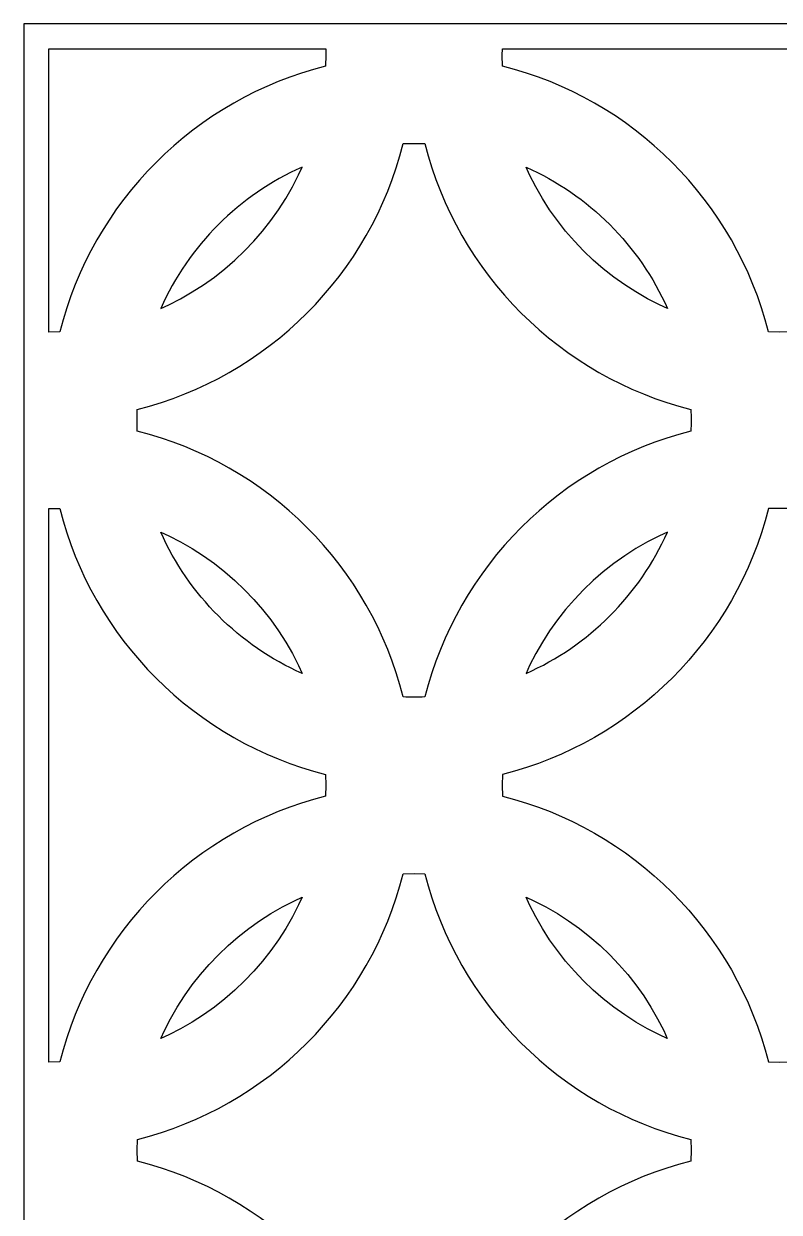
# Model space of a CAD drawing. Header units: centimetres. Extents: x 1.5 to 6.4, y -9 to 9.
# Drawn here: x 1.501 to 3.955, y 5.138 to 9.001 of the extents above; entities that cross this region are included whole.
import ezdxf

# ---------------------------------------------------------------- set-up
doc = ezdxf.new("R2010")
doc.units = ezdxf.units.CM
doc.header["$MEASUREMENT"] = 0
doc.layers.add('layer 1', color=7, linetype='Continuous')

msp = doc.modelspace()

# ---------------------------------------------------------------- linework, layer by layer
at = {"layer": 'layer 1', "color": 250}
for points, knots in [([(1.50052, 9.00077), (1.50052, 9.00077), (6.40987, 9.00077), (6.40987, 9.00077), (6.40987, 9.00077), (6.40987, 9.00077), (6.40987, -9.00021), (6.40987, -9.00021), (6.40987, -9.00021), (6.40987, -9.00021), (1.50052, -9.00021), (1.50052, -9.00021), (1.50052, -9.00021), (1.50052, -9.00021), (1.50052, 9.00077), (1.50052, 9.00077)], [0, 0, 0, 0, 0.2, 0.2, 0.2, 0.2, 0.4, 0.4, 0.4, 0.4, 0.6, 0.6, 0.6, 0.6, 1, 1, 1, 1]), ([(1.58234, 7.99853), (1.58234, 7.99853), (1.61771, 7.99943), (1.61771, 7.99943), (1.61771, 7.99943), (1.72371, 8.42272), (2.05809, 8.75713), (2.4814, 8.86311), (2.4814, 8.86311), (2.4814, 8.86311), (2.4823, 8.89849), (2.4823, 8.89849), (2.4823, 8.89849), (2.4823, 8.89849), (2.48178, 8.91895), (2.48178, 8.91895), (2.48178, 8.91895), (2.48178, 8.91895), (1.58234, 8.91895), (1.58234, 8.91895), (1.58234, 8.91895), (1.58234, 8.91895), (1.58234, 7.99853), (1.58234, 7.99853)], [0, 0, 0, 0, 0.1428571, 0.1428571, 0.1428571, 0.1428571, 0.2857143, 0.2857143, 0.2857143, 0.2857143, 0.4285714, 0.4285714, 0.4285714, 0.4285714, 0.5714286, 0.5714286, 0.5714286, 0.5714286, 0.7142857, 0.7142857, 0.7142857, 0.7142857, 1, 1, 1, 1]), ([(3.05576, 8.91895), (3.05576, 8.91895), (3.05524, 8.89849), (3.05524, 8.89849), (3.05524, 8.89849), (3.05524, 8.89849), (3.05614, 8.86311), (3.05614, 8.86311), (3.05614, 8.86311), (3.47945, 8.75713), (3.81384, 8.42272), (3.91983, 7.99943), (3.91983, 7.99943), (3.91983, 7.99943), (3.9552, 7.99853), (3.9552, 7.99853), (3.9552, 7.99853), (3.9552, 7.99853), (3.99057, 7.99943), (3.99057, 7.99943), (3.99057, 7.99943), (4.09655, 8.42274), (4.43096, 8.75712), (4.85425, 8.86311), (4.85425, 8.86311), (4.85425, 8.86311), (4.85515, 8.89849), (4.85515, 8.89849), (4.85515, 8.89849), (4.85515, 8.89849), (4.85463, 8.91895), (4.85463, 8.91895), (4.85463, 8.91895), (4.85463, 8.91895), (3.05576, 8.91895), (3.05576, 8.91895)], [0, 0, 0, 0, 0.1, 0.1, 0.1, 0.1, 0.2, 0.2, 0.2, 0.2, 0.3, 0.3, 0.3, 0.3, 0.4, 0.4, 0.4, 0.4, 0.5, 0.5, 0.5, 0.5, 0.6, 0.6, 0.6, 0.6, 0.7, 0.7, 0.7, 0.7, 0.8, 0.8, 0.8, 0.8, 1, 1, 1, 1]), ([(2.73346, 8.61135), (2.62752, 8.18785), (2.29296, 7.85331), (1.86948, 7.74737), (1.86948, 7.74737), (1.86902, 7.73565), (1.86872, 7.72389), (1.86872, 7.71206), (1.86872, 7.71206), (1.86872, 7.70023), (1.86902, 7.68847), (1.86948, 7.67674), (1.86948, 7.67674), (2.29296, 7.5708), (2.62752, 7.23626), (2.73346, 6.81277), (2.73346, 6.81277), (2.74518, 6.81231), (2.75694, 6.81201), (2.76877, 6.81201), (2.76877, 6.81201), (2.7806, 6.81201), (2.79236, 6.81231), (2.80408, 6.81277), (2.80408, 6.81277), (2.91002, 7.23626), (3.24458, 7.5708), (3.66806, 7.67674), (3.66806, 7.67674), (3.66852, 7.68847), (3.66882, 7.70023), (3.66882, 7.71206), (3.66882, 7.71206), (3.66882, 7.72389), (3.66852, 7.73565), (3.66806, 7.74737), (3.66806, 7.74737), (3.24458, 7.85332), (2.91002, 8.18785), (2.80408, 8.61135), (2.80408, 8.61135), (2.79236, 8.6118), (2.7806, 8.61211), (2.76877, 8.61211), (2.76877, 8.61211), (2.75694, 8.61211), (2.74518, 8.6118), (2.73346, 8.61135)], [0, 0, 0, 0, 0.0769231, 0.0769231, 0.0769231, 0.0769231, 0.1538462, 0.1538462, 0.1538462, 0.1538462, 0.2307692, 0.2307692, 0.2307692, 0.2307692, 0.3076923, 0.3076923, 0.3076923, 0.3076923, 0.3846154, 0.3846154, 0.3846154, 0.3846154, 0.4615385, 0.4615385, 0.4615385, 0.4615385, 0.5384615, 0.5384615, 0.5384615, 0.5384615, 0.6153846, 0.6153846, 0.6153846, 0.6153846, 0.6923077, 0.6923077, 0.6923077, 0.6923077, 0.7692308, 0.7692308, 0.7692308, 0.7692308, 0.8461538, 0.8461538, 0.8461538, 0.8461538, 1, 1, 1, 1]), ([(2.40512, 8.5351), (2.40512, 8.5351), (2.39352, 8.50949), (2.39352, 8.50949), (2.39352, 8.50949), (2.39352, 8.50949), (2.37361, 8.47072), (2.37361, 8.47072), (2.37361, 8.47072), (2.37361, 8.47072), (2.35188, 8.43301), (2.35188, 8.43301), (2.35188, 8.43301), (2.35188, 8.43301), (2.3284, 8.39644), (2.3284, 8.39644), (2.3284, 8.39644), (2.3284, 8.39644), (2.30322, 8.36107), (2.30322, 8.36107), (2.30322, 8.36107), (2.30322, 8.36107), (2.27639, 8.32696), (2.27639, 8.32696), (2.27639, 8.32696), (2.27639, 8.32696), (2.24797, 8.29417), (2.24797, 8.29417), (2.24797, 8.29417), (2.24797, 8.29417), (2.21804, 8.26278), (2.21804, 8.26278), (2.21804, 8.26278), (2.21804, 8.26278), (2.18665, 8.23285), (2.18665, 8.23285), (2.18665, 8.23285), (2.18665, 8.23285), (2.15387, 8.20444), (2.15387, 8.20444), (2.15387, 8.20444), (2.15387, 8.20444), (2.11976, 8.17761), (2.11976, 8.17761), (2.11976, 8.17761), (2.11976, 8.17761), (2.08439, 8.15242), (2.08439, 8.15242), (2.08439, 8.15242), (2.08439, 8.15242), (2.04782, 8.12894), (2.04782, 8.12894), (2.04782, 8.12894), (2.04782, 8.12894), (2.01011, 8.10722), (2.01011, 8.10722), (2.01011, 8.10722), (2.01011, 8.10722), (1.97133, 8.08731), (1.97133, 8.08731), (1.97133, 8.08731), (1.97133, 8.08731), (1.94573, 8.0757), (1.94573, 8.0757), (1.94573, 8.0757), (2.03643, 8.27985), (2.20098, 8.4444), (2.40512, 8.5351)], [0, 0, 0, 0, 0.0555556, 0.0555556, 0.0555556, 0.0555556, 0.1111111, 0.1111111, 0.1111111, 0.1111111, 0.1666667, 0.1666667, 0.1666667, 0.1666667, 0.2222222, 0.2222222, 0.2222222, 0.2222222, 0.2777778, 0.2777778, 0.2777778, 0.2777778, 0.3333333, 0.3333333, 0.3333333, 0.3333333, 0.3888889, 0.3888889, 0.3888889, 0.3888889, 0.4444444, 0.4444444, 0.4444444, 0.4444444, 0.5, 0.5, 0.5, 0.5, 0.5555556, 0.5555556, 0.5555556, 0.5555556, 0.6111111, 0.6111111, 0.6111111, 0.6111111, 0.6666667, 0.6666667, 0.6666667, 0.6666667, 0.7222222, 0.7222222, 0.7222222, 0.7222222, 0.7777778, 0.7777778, 0.7777778, 0.7777778, 0.8333333, 0.8333333, 0.8333333, 0.8333333, 0.8888889, 0.8888889, 0.8888889, 0.8888889, 1, 1, 1, 1]), ([(3.13241, 8.5351), (3.13241, 8.5351), (3.14402, 8.50949), (3.14402, 8.50949), (3.14402, 8.50949), (3.14402, 8.50949), (3.16393, 8.47072), (3.16393, 8.47072), (3.16393, 8.47072), (3.16393, 8.47072), (3.18565, 8.43301), (3.18565, 8.43301), (3.18565, 8.43301), (3.18565, 8.43301), (3.20913, 8.39644), (3.20913, 8.39644), (3.20913, 8.39644), (3.20913, 8.39644), (3.23432, 8.36107), (3.23432, 8.36107), (3.23432, 8.36107), (3.23432, 8.36107), (3.26115, 8.32696), (3.26115, 8.32696), (3.26115, 8.32696), (3.26115, 8.32696), (3.28956, 8.29417), (3.28956, 8.29417), (3.28956, 8.29417), (3.28956, 8.29417), (3.31949, 8.26278), (3.31949, 8.26278), (3.31949, 8.26278), (3.31949, 8.26278), (3.35088, 8.23285), (3.35088, 8.23285), (3.35088, 8.23285), (3.35088, 8.23285), (3.38366, 8.20444), (3.38366, 8.20444), (3.38366, 8.20444), (3.38366, 8.20444), (3.41778, 8.17761), (3.41778, 8.17761), (3.41778, 8.17761), (3.41778, 8.17761), (3.45315, 8.15242), (3.45315, 8.15242), (3.45315, 8.15242), (3.45315, 8.15242), (3.48972, 8.12894), (3.48972, 8.12894), (3.48972, 8.12894), (3.48972, 8.12894), (3.52742, 8.10722), (3.52742, 8.10722), (3.52742, 8.10722), (3.52742, 8.10722), (3.5662, 8.08731), (3.5662, 8.08731), (3.5662, 8.08731), (3.5662, 8.08731), (3.59181, 8.0757), (3.59181, 8.0757), (3.59181, 8.0757), (3.50111, 8.27985), (3.33655, 8.4444), (3.13241, 8.5351)], [0, 0, 0, 0, 0.0555556, 0.0555556, 0.0555556, 0.0555556, 0.1111111, 0.1111111, 0.1111111, 0.1111111, 0.1666667, 0.1666667, 0.1666667, 0.1666667, 0.2222222, 0.2222222, 0.2222222, 0.2222222, 0.2777778, 0.2777778, 0.2777778, 0.2777778, 0.3333333, 0.3333333, 0.3333333, 0.3333333, 0.3888889, 0.3888889, 0.3888889, 0.3888889, 0.4444444, 0.4444444, 0.4444444, 0.4444444, 0.5, 0.5, 0.5, 0.5, 0.5555556, 0.5555556, 0.5555556, 0.5555556, 0.6111111, 0.6111111, 0.6111111, 0.6111111, 0.6666667, 0.6666667, 0.6666667, 0.6666667, 0.7222222, 0.7222222, 0.7222222, 0.7222222, 0.7777778, 0.7777778, 0.7777778, 0.7777778, 0.8333333, 0.8333333, 0.8333333, 0.8333333, 0.8888889, 0.8888889, 0.8888889, 0.8888889, 1, 1, 1, 1]), ([(1.58234, 5.62567), (1.58234, 5.62567), (1.61771, 5.62657), (1.61771, 5.62657), (1.61771, 5.62657), (1.7237, 6.04988), (2.05811, 6.38426), (2.4814, 6.49026), (2.4814, 6.49026), (2.4814, 6.49026), (2.4823, 6.52563), (2.4823, 6.52563), (2.4823, 6.52563), (2.4823, 6.52563), (2.4814, 6.561), (2.4814, 6.561), (2.4814, 6.561), (2.05809, 6.66698), (1.7237, 7.00139), (1.61771, 7.42469), (1.61771, 7.42469), (1.61771, 7.42469), (1.58234, 7.42559), (1.58234, 7.42559), (1.58234, 7.42559), (1.58234, 7.42559), (1.58234, 5.62567), (1.58234, 5.62567)], [0, 0, 0, 0, 0.125, 0.125, 0.125, 0.125, 0.25, 0.25, 0.25, 0.25, 0.375, 0.375, 0.375, 0.375, 0.5, 0.5, 0.5, 0.5, 0.625, 0.625, 0.625, 0.625, 0.75, 0.75, 0.75, 0.75, 1, 1, 1, 1]), ([(4.85425, 6.49026), (4.43094, 6.38427), (4.09656, 6.04986), (3.99057, 5.62657), (3.99057, 5.62657), (3.99057, 5.62657), (3.9552, 5.62567), (3.9552, 5.62567), (3.9552, 5.62567), (3.9552, 5.62567), (3.91983, 5.62657), (3.91983, 5.62657), (3.91983, 5.62657), (3.81384, 6.04988), (3.47943, 6.38427), (3.05614, 6.49026), (3.05614, 6.49026), (3.05614, 6.49026), (3.05524, 6.52563), (3.05524, 6.52563), (3.05524, 6.52563), (3.05524, 6.52563), (3.05614, 6.561), (3.05614, 6.561), (3.05614, 6.561), (3.47945, 6.66698), (3.81384, 7.00139), (3.91983, 7.42469), (3.91983, 7.42469), (3.91983, 7.42469), (3.9552, 7.42559), (3.9552, 7.42559), (3.9552, 7.42559), (3.9552, 7.42559), (3.99057, 7.42469), (3.99057, 7.42469), (3.99057, 7.42469), (4.09655, 7.00138), (4.43096, 6.66699), (4.85425, 6.561), (4.85425, 6.561), (4.85425, 6.561), (4.85515, 6.52563), (4.85515, 6.52563), (4.85515, 6.52563), (4.85515, 6.52563), (4.85425, 6.49026), (4.85425, 6.49026)], [0, 0, 0, 0, 0.0769231, 0.0769231, 0.0769231, 0.0769231, 0.1538462, 0.1538462, 0.1538462, 0.1538462, 0.2307692, 0.2307692, 0.2307692, 0.2307692, 0.3076923, 0.3076923, 0.3076923, 0.3076923, 0.3846154, 0.3846154, 0.3846154, 0.3846154, 0.4615385, 0.4615385, 0.4615385, 0.4615385, 0.5384615, 0.5384615, 0.5384615, 0.5384615, 0.6153846, 0.6153846, 0.6153846, 0.6153846, 0.6923077, 0.6923077, 0.6923077, 0.6923077, 0.7692308, 0.7692308, 0.7692308, 0.7692308, 0.8461538, 0.8461538, 0.8461538, 0.8461538, 1, 1, 1, 1]), ([(2.40513, 6.88901), (2.40513, 6.88901), (2.39352, 6.91462), (2.39352, 6.91462), (2.39352, 6.91462), (2.39352, 6.91462), (2.37361, 6.9534), (2.37361, 6.9534), (2.37361, 6.9534), (2.37361, 6.9534), (2.35188, 6.99111), (2.35188, 6.99111), (2.35188, 6.99111), (2.35188, 6.99111), (2.3284, 7.02768), (2.3284, 7.02768), (2.3284, 7.02768), (2.3284, 7.02768), (2.30322, 7.06305), (2.30322, 7.06305), (2.30322, 7.06305), (2.30322, 7.06305), (2.27639, 7.09716), (2.27639, 7.09716), (2.27639, 7.09716), (2.27639, 7.09716), (2.24797, 7.12995), (2.24797, 7.12995), (2.24797, 7.12995), (2.24797, 7.12995), (2.21804, 7.16134), (2.21804, 7.16134), (2.21804, 7.16134), (2.21804, 7.16134), (2.18665, 7.19127), (2.18665, 7.19127), (2.18665, 7.19127), (2.18665, 7.19127), (2.15387, 7.21968), (2.15387, 7.21968), (2.15387, 7.21968), (2.15387, 7.21968), (2.11976, 7.24651), (2.11976, 7.24651), (2.11976, 7.24651), (2.11976, 7.24651), (2.08439, 7.27169), (2.08439, 7.27169), (2.08439, 7.27169), (2.08439, 7.27169), (2.04782, 7.29518), (2.04782, 7.29518), (2.04782, 7.29518), (2.04782, 7.29518), (2.01011, 7.3169), (2.01011, 7.3169), (2.01011, 7.3169), (2.01011, 7.3169), (1.97133, 7.33681), (1.97133, 7.33681), (1.97133, 7.33681), (1.97133, 7.33681), (1.94573, 7.34842), (1.94573, 7.34842), (1.94573, 7.34842), (2.03642, 7.14427), (2.20098, 6.97971), (2.40513, 6.88901)], [0, 0, 0, 0, 0.0555556, 0.0555556, 0.0555556, 0.0555556, 0.1111111, 0.1111111, 0.1111111, 0.1111111, 0.1666667, 0.1666667, 0.1666667, 0.1666667, 0.2222222, 0.2222222, 0.2222222, 0.2222222, 0.2777778, 0.2777778, 0.2777778, 0.2777778, 0.3333333, 0.3333333, 0.3333333, 0.3333333, 0.3888889, 0.3888889, 0.3888889, 0.3888889, 0.4444444, 0.4444444, 0.4444444, 0.4444444, 0.5, 0.5, 0.5, 0.5, 0.5555556, 0.5555556, 0.5555556, 0.5555556, 0.6111111, 0.6111111, 0.6111111, 0.6111111, 0.6666667, 0.6666667, 0.6666667, 0.6666667, 0.7222222, 0.7222222, 0.7222222, 0.7222222, 0.7777778, 0.7777778, 0.7777778, 0.7777778, 0.8333333, 0.8333333, 0.8333333, 0.8333333, 0.8888889, 0.8888889, 0.8888889, 0.8888889, 1, 1, 1, 1]), ([(3.13241, 6.88901), (3.13241, 6.88901), (3.14402, 6.91462), (3.14402, 6.91462), (3.14402, 6.91462), (3.14402, 6.91462), (3.16393, 6.9534), (3.16393, 6.9534), (3.16393, 6.9534), (3.16393, 6.9534), (3.18565, 6.99111), (3.18565, 6.99111), (3.18565, 6.99111), (3.18565, 6.99111), (3.20913, 7.02768), (3.20913, 7.02768), (3.20913, 7.02768), (3.20913, 7.02768), (3.23432, 7.06305), (3.23432, 7.06305), (3.23432, 7.06305), (3.23432, 7.06305), (3.26115, 7.09716), (3.26115, 7.09716), (3.26115, 7.09716), (3.26115, 7.09716), (3.28956, 7.12995), (3.28956, 7.12995), (3.28956, 7.12995), (3.28956, 7.12995), (3.31949, 7.16134), (3.31949, 7.16134), (3.31949, 7.16134), (3.31949, 7.16134), (3.35088, 7.19127), (3.35088, 7.19127), (3.35088, 7.19127), (3.35088, 7.19127), (3.38366, 7.21968), (3.38366, 7.21968), (3.38366, 7.21968), (3.38366, 7.21968), (3.41778, 7.24651), (3.41778, 7.24651), (3.41778, 7.24651), (3.41778, 7.24651), (3.45315, 7.27169), (3.45315, 7.27169), (3.45315, 7.27169), (3.45315, 7.27169), (3.48972, 7.29518), (3.48972, 7.29518), (3.48972, 7.29518), (3.48972, 7.29518), (3.52742, 7.3169), (3.52742, 7.3169), (3.52742, 7.3169), (3.52742, 7.3169), (3.5662, 7.33681), (3.5662, 7.33681), (3.5662, 7.33681), (3.5662, 7.33681), (3.59181, 7.34842), (3.59181, 7.34842), (3.59181, 7.34842), (3.50111, 7.14427), (3.33656, 6.97971), (3.13241, 6.88901)], [0, 0, 0, 0, 0.0555556, 0.0555556, 0.0555556, 0.0555556, 0.1111111, 0.1111111, 0.1111111, 0.1111111, 0.1666667, 0.1666667, 0.1666667, 0.1666667, 0.2222222, 0.2222222, 0.2222222, 0.2222222, 0.2777778, 0.2777778, 0.2777778, 0.2777778, 0.3333333, 0.3333333, 0.3333333, 0.3333333, 0.3888889, 0.3888889, 0.3888889, 0.3888889, 0.4444444, 0.4444444, 0.4444444, 0.4444444, 0.5, 0.5, 0.5, 0.5, 0.5555556, 0.5555556, 0.5555556, 0.5555556, 0.6111111, 0.6111111, 0.6111111, 0.6111111, 0.6666667, 0.6666667, 0.6666667, 0.6666667, 0.7222222, 0.7222222, 0.7222222, 0.7222222, 0.7777778, 0.7777778, 0.7777778, 0.7777778, 0.8333333, 0.8333333, 0.8333333, 0.8333333, 0.8888889, 0.8888889, 0.8888889, 0.8888889, 1, 1, 1, 1]), ([(1.86971, 5.30383), (2.29301, 5.19784), (2.62742, 4.86345), (2.7334, 4.44014), (2.7334, 4.44014), (2.7334, 4.44014), (2.76877, 4.43924), (2.76877, 4.43924), (2.76877, 4.43924), (2.76877, 4.43924), (2.80414, 4.44014), (2.80414, 4.44014), (2.80414, 4.44014), (2.91013, 4.86344), (3.24452, 5.19785), (3.66782, 5.30383), (3.66782, 5.30383), (3.66782, 5.30383), (3.66872, 5.3392), (3.66872, 5.3392), (3.66872, 5.3392), (3.66872, 5.3392), (3.66782, 5.37457), (3.66782, 5.37457), (3.66782, 5.37457), (3.24452, 5.48056), (2.91013, 5.81496), (2.80414, 6.23826), (2.80414, 6.23826), (2.80414, 6.23826), (2.76877, 6.23916), (2.76877, 6.23916), (2.76877, 6.23916), (2.76877, 6.23916), (2.7334, 6.23826), (2.7334, 6.23826), (2.7334, 6.23826), (2.62742, 5.81495), (2.293, 5.48056), (1.86971, 5.37457), (1.86971, 5.37457), (1.86971, 5.37457), (1.86881, 5.3392), (1.86881, 5.3392), (1.86881, 5.3392), (1.86881, 5.3392), (1.86971, 5.30383), (1.86971, 5.30383)], [0, 0, 0, 0, 0.0769231, 0.0769231, 0.0769231, 0.0769231, 0.1538462, 0.1538462, 0.1538462, 0.1538462, 0.2307692, 0.2307692, 0.2307692, 0.2307692, 0.3076923, 0.3076923, 0.3076923, 0.3076923, 0.3846154, 0.3846154, 0.3846154, 0.3846154, 0.4615385, 0.4615385, 0.4615385, 0.4615385, 0.5384615, 0.5384615, 0.5384615, 0.5384615, 0.6153846, 0.6153846, 0.6153846, 0.6153846, 0.6923077, 0.6923077, 0.6923077, 0.6923077, 0.7692308, 0.7692308, 0.7692308, 0.7692308, 0.8461538, 0.8461538, 0.8461538, 0.8461538, 1, 1, 1, 1]), ([(1.94619, 5.70305), (1.94619, 5.70305), (1.97134, 5.71445), (1.97134, 5.71445), (1.97134, 5.71445), (1.97134, 5.71445), (2.01011, 5.73436), (2.01011, 5.73436), (2.01011, 5.73436), (2.01011, 5.73436), (2.04782, 5.75608), (2.04782, 5.75608), (2.04782, 5.75608), (2.04782, 5.75608), (2.08439, 5.77956), (2.08439, 5.77956), (2.08439, 5.77956), (2.08439, 5.77956), (2.11976, 5.80475), (2.11976, 5.80475), (2.11976, 5.80475), (2.11976, 5.80475), (2.15387, 5.83158), (2.15387, 5.83158), (2.15387, 5.83158), (2.15387, 5.83158), (2.18665, 5.85999), (2.18665, 5.85999), (2.18665, 5.85999), (2.18665, 5.85999), (2.21804, 5.88993), (2.21804, 5.88993), (2.21804, 5.88993), (2.21804, 5.88993), (2.24798, 5.92132), (2.24798, 5.92132), (2.24798, 5.92132), (2.24798, 5.92132), (2.27639, 5.9541), (2.27639, 5.9541), (2.27639, 5.9541), (2.27639, 5.9541), (2.30322, 5.98821), (2.30322, 5.98821), (2.30322, 5.98821), (2.30322, 5.98821), (2.3284, 6.02358), (2.3284, 6.02358), (2.3284, 6.02358), (2.3284, 6.02358), (2.35189, 6.06015), (2.35189, 6.06015), (2.35189, 6.06015), (2.35189, 6.06015), (2.37361, 6.09786), (2.37361, 6.09786), (2.37361, 6.09786), (2.37361, 6.09786), (2.39352, 6.13663), (2.39352, 6.13663), (2.39352, 6.13663), (2.39352, 6.13663), (2.40491, 6.16177), (2.40491, 6.16177), (2.40491, 6.16177), (2.40491, 6.16177), (2.37977, 6.15038), (2.37977, 6.15038), (2.37977, 6.15038), (2.37977, 6.15038), (2.341, 6.13047), (2.341, 6.13047), (2.341, 6.13047), (2.341, 6.13047), (2.30329, 6.10875), (2.30329, 6.10875), (2.30329, 6.10875), (2.30329, 6.10875), (2.26672, 6.08527), (2.26672, 6.08527), (2.26672, 6.08527), (2.26672, 6.08527), (2.23135, 6.06008), (2.23135, 6.06008), (2.23135, 6.06008), (2.23135, 6.06008), (2.19724, 6.03325), (2.19724, 6.03325), (2.19724, 6.03325), (2.19724, 6.03325), (2.16445, 6.00484), (2.16445, 6.00484), (2.16445, 6.00484), (2.16445, 6.00484), (2.13306, 5.97491), (2.13306, 5.97491), (2.13306, 5.97491), (2.13306, 5.97491), (2.10313, 5.94352), (2.10313, 5.94352), (2.10313, 5.94352), (2.10313, 5.94352), (2.07472, 5.91073), (2.07472, 5.91073), (2.07472, 5.91073), (2.07472, 5.91073), (2.04789, 5.87662), (2.04789, 5.87662), (2.04789, 5.87662), (2.04789, 5.87662), (2.0227, 5.84125), (2.0227, 5.84125), (2.0227, 5.84125), (2.0227, 5.84125), (1.99922, 5.80468), (1.99922, 5.80468), (1.99922, 5.80468), (1.99922, 5.80468), (1.9775, 5.76697), (1.9775, 5.76697), (1.9775, 5.76697), (1.9775, 5.76697), (1.95759, 5.72819), (1.95759, 5.72819), (1.95759, 5.72819), (1.95759, 5.72819), (1.94619, 5.70305), (1.94619, 5.70305)], [0, 0, 0, 0, 0.030303, 0.030303, 0.030303, 0.030303, 0.0606061, 0.0606061, 0.0606061, 0.0606061, 0.0909091, 0.0909091, 0.0909091, 0.0909091, 0.1212121, 0.1212121, 0.1212121, 0.1212121, 0.1515152, 0.1515152, 0.1515152, 0.1515152, 0.1818182, 0.1818182, 0.1818182, 0.1818182, 0.2121212, 0.2121212, 0.2121212, 0.2121212, 0.2424242, 0.2424242, 0.2424242, 0.2424242, 0.2727273, 0.2727273, 0.2727273, 0.2727273, 0.3030303, 0.3030303, 0.3030303, 0.3030303, 0.3333333, 0.3333333, 0.3333333, 0.3333333, 0.3636364, 0.3636364, 0.3636364, 0.3636364, 0.3939394, 0.3939394, 0.3939394, 0.3939394, 0.4242424, 0.4242424, 0.4242424, 0.4242424, 0.4545455, 0.4545455, 0.4545455, 0.4545455, 0.4848485, 0.4848485, 0.4848485, 0.4848485, 0.5151515, 0.5151515, 0.5151515, 0.5151515, 0.5454545, 0.5454545, 0.5454545, 0.5454545, 0.5757576, 0.5757576, 0.5757576, 0.5757576, 0.6060606, 0.6060606, 0.6060606, 0.6060606, 0.6363636, 0.6363636, 0.6363636, 0.6363636, 0.6666667, 0.6666667, 0.6666667, 0.6666667, 0.6969697, 0.6969697, 0.6969697, 0.6969697, 0.7272727, 0.7272727, 0.7272727, 0.7272727, 0.7575758, 0.7575758, 0.7575758, 0.7575758, 0.7878788, 0.7878788, 0.7878788, 0.7878788, 0.8181818, 0.8181818, 0.8181818, 0.8181818, 0.8484848, 0.8484848, 0.8484848, 0.8484848, 0.8787879, 0.8787879, 0.8787879, 0.8787879, 0.9090909, 0.9090909, 0.9090909, 0.9090909, 0.9393939, 0.9393939, 0.9393939, 0.9393939, 1, 1, 1, 1]), ([(3.59135, 5.70305), (3.59135, 5.70305), (3.57995, 5.7282), (3.57995, 5.7282), (3.57995, 5.7282), (3.57995, 5.7282), (3.56004, 5.76698), (3.56004, 5.76698), (3.56004, 5.76698), (3.56004, 5.76698), (3.53832, 5.80468), (3.53832, 5.80468), (3.53832, 5.80468), (3.53832, 5.80468), (3.51484, 5.84125), (3.51484, 5.84125), (3.51484, 5.84125), (3.51484, 5.84125), (3.48965, 5.87662), (3.48965, 5.87662), (3.48965, 5.87662), (3.48965, 5.87662), (3.46282, 5.91073), (3.46282, 5.91073), (3.46282, 5.91073), (3.46282, 5.91073), (3.43441, 5.94351), (3.43441, 5.94351), (3.43441, 5.94351), (3.43441, 5.94351), (3.40447, 5.97491), (3.40447, 5.97491), (3.40447, 5.97491), (3.40447, 5.97491), (3.37308, 6.00484), (3.37308, 6.00484), (3.37308, 6.00484), (3.37308, 6.00484), (3.3403, 6.03325), (3.3403, 6.03325), (3.3403, 6.03325), (3.3403, 6.03325), (3.30619, 6.06008), (3.30619, 6.06008), (3.30619, 6.06008), (3.30619, 6.06008), (3.27082, 6.08527), (3.27082, 6.08527), (3.27082, 6.08527), (3.27082, 6.08527), (3.23425, 6.10875), (3.23425, 6.10875), (3.23425, 6.10875), (3.23425, 6.10875), (3.19654, 6.13047), (3.19654, 6.13047), (3.19654, 6.13047), (3.19654, 6.13047), (3.15777, 6.15038), (3.15777, 6.15038), (3.15777, 6.15038), (3.15777, 6.15038), (3.13262, 6.16178), (3.13262, 6.16178), (3.13262, 6.16178), (3.13262, 6.16178), (3.14402, 6.13663), (3.14402, 6.13663), (3.14402, 6.13663), (3.14402, 6.13663), (3.16393, 6.09786), (3.16393, 6.09786), (3.16393, 6.09786), (3.16393, 6.09786), (3.18565, 6.06015), (3.18565, 6.06015), (3.18565, 6.06015), (3.18565, 6.06015), (3.20913, 6.02358), (3.20913, 6.02358), (3.20913, 6.02358), (3.20913, 6.02358), (3.23432, 5.98821), (3.23432, 5.98821), (3.23432, 5.98821), (3.23432, 5.98821), (3.26115, 5.9541), (3.26115, 5.9541), (3.26115, 5.9541), (3.26115, 5.9541), (3.28956, 5.92132), (3.28956, 5.92132), (3.28956, 5.92132), (3.28956, 5.92132), (3.31949, 5.88993), (3.31949, 5.88993), (3.31949, 5.88993), (3.31949, 5.88993), (3.35088, 5.85999), (3.35088, 5.85999), (3.35088, 5.85999), (3.35088, 5.85999), (3.38367, 5.83158), (3.38367, 5.83158), (3.38367, 5.83158), (3.38367, 5.83158), (3.41778, 5.80475), (3.41778, 5.80475), (3.41778, 5.80475), (3.41778, 5.80475), (3.45315, 5.77956), (3.45315, 5.77956), (3.45315, 5.77956), (3.45315, 5.77956), (3.48972, 5.75608), (3.48972, 5.75608), (3.48972, 5.75608), (3.48972, 5.75608), (3.52742, 5.73436), (3.52742, 5.73436), (3.52742, 5.73436), (3.52742, 5.73436), (3.5662, 5.71445), (3.5662, 5.71445), (3.5662, 5.71445), (3.5662, 5.71445), (3.59135, 5.70305), (3.59135, 5.70305)], [0, 0, 0, 0, 0.030303, 0.030303, 0.030303, 0.030303, 0.0606061, 0.0606061, 0.0606061, 0.0606061, 0.0909091, 0.0909091, 0.0909091, 0.0909091, 0.1212121, 0.1212121, 0.1212121, 0.1212121, 0.1515152, 0.1515152, 0.1515152, 0.1515152, 0.1818182, 0.1818182, 0.1818182, 0.1818182, 0.2121212, 0.2121212, 0.2121212, 0.2121212, 0.2424242, 0.2424242, 0.2424242, 0.2424242, 0.2727273, 0.2727273, 0.2727273, 0.2727273, 0.3030303, 0.3030303, 0.3030303, 0.3030303, 0.3333333, 0.3333333, 0.3333333, 0.3333333, 0.3636364, 0.3636364, 0.3636364, 0.3636364, 0.3939394, 0.3939394, 0.3939394, 0.3939394, 0.4242424, 0.4242424, 0.4242424, 0.4242424, 0.4545455, 0.4545455, 0.4545455, 0.4545455, 0.4848485, 0.4848485, 0.4848485, 0.4848485, 0.5151515, 0.5151515, 0.5151515, 0.5151515, 0.5454545, 0.5454545, 0.5454545, 0.5454545, 0.5757576, 0.5757576, 0.5757576, 0.5757576, 0.6060606, 0.6060606, 0.6060606, 0.6060606, 0.6363636, 0.6363636, 0.6363636, 0.6363636, 0.6666667, 0.6666667, 0.6666667, 0.6666667, 0.6969697, 0.6969697, 0.6969697, 0.6969697, 0.7272727, 0.7272727, 0.7272727, 0.7272727, 0.7575758, 0.7575758, 0.7575758, 0.7575758, 0.7878788, 0.7878788, 0.7878788, 0.7878788, 0.8181818, 0.8181818, 0.8181818, 0.8181818, 0.8484848, 0.8484848, 0.8484848, 0.8484848, 0.8787879, 0.8787879, 0.8787879, 0.8787879, 0.9090909, 0.9090909, 0.9090909, 0.9090909, 0.9393939, 0.9393939, 0.9393939, 0.9393939, 1, 1, 1, 1])]:
    msp.add_open_spline(points, degree=3, knots=knots, dxfattribs=at)

doc.saveas('drawing.dxf')
